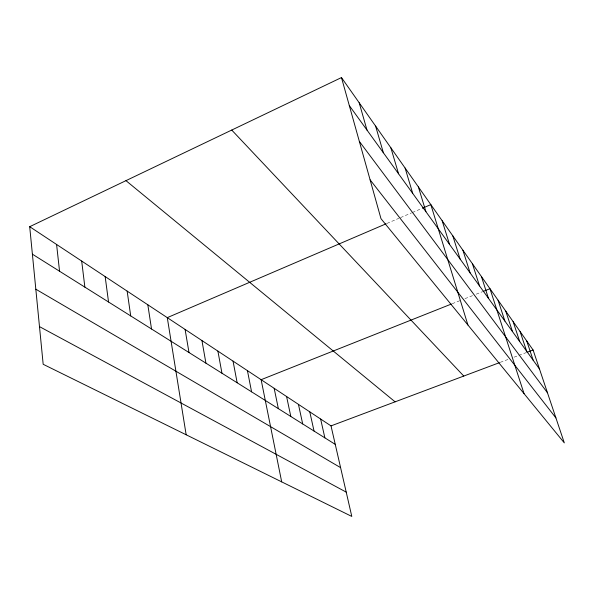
<?xml version="1.0" encoding="UTF-8"?>
<svg xmlns="http://www.w3.org/2000/svg" width="594" height="594" viewBox="0 0 594 594"><rect width="100%" height="100%" fill="white"/><g stroke="black" fill="none" stroke-linecap="round" stroke-linejoin="round"><path stroke-width="0.45" stroke-dasharray="2.97 2.23" d="M386.976 223.411L398.856 218.317M400.549 217.59L411.479 212.904M412.325 212.541L421.569 208.576M452.205 303.72L459.845 300.683M464.968 298.648L472.727 295.56M476.18 294.186L482.217 291.788M500.267 362.355L507.974 359.459M514.025 357.187L526.165 352.628"/><path stroke-width="0.89" d="M29.7 226.693L331.014 425.891L351.797 516.431L43.176 364.285L29.7 226.693L341.468 77.569L533.108 350.022L564.3 442.879L380.984 218.674L341.468 77.569M386.13 223.775L167.278 317.642L186.16 434.778M422.416 208.212L430.821 204.611L467.909 324.992M451.351 304.061L261.122 379.692L281.69 481.868M483.078 291.446L489.976 288.706L524.049 393.651M331.014 425.891L499.413 362.674M527.034 352.301L533.108 350.022M39.486 326.618L346.22 492.129M35.818 289.204L340.592 467.634M32.395 254.18L335.254 444.379M125.958 180.65L395.099 401.834M231.734 130.056L463.766 376.054M370.107 179.834L555.91 417.909M359.348 141.424L547.468 392.775M349.317 105.598L539.463 368.941M526.744 340.986L533.189 360.261M520.092 331.519L526.626 351.158M513.105 321.592L519.735 341.617M505.776 311.174L512.496 331.593M498.076 300.222L504.885 321.057M481.437 276.566L488.431 298.27M472.43 263.758L479.521 285.929M462.912 250.23L470.099 272.876M452.836 235.907L460.112 259.051M442.159 220.73L449.532 244.386M418.384 186.924L425.928 211.702M405.093 168.028L412.719 193.406M390.867 147.809L398.567 173.812M375.608 126.106L383.368 152.762M359.184 102.762L366.995 130.086M320.634 419.03L324.873 437.86M309.786 411.857L314.033 431.044M298.448 404.366L302.688 423.923M286.59 396.525L290.808 416.468M274.161 388.305L278.363 408.65M247.438 370.641L251.581 391.832M233.048 361.13L237.154 382.766M217.901 351.113L221.956 373.225M201.938 340.562L205.925 363.157M185.09 329.418L188.996 352.524M147.824 304.781L151.522 328.994M127.153 291.119L130.71 315.926M105.153 276.574L108.546 302.004M81.682 261.056L84.875 287.14M56.586 244.468L59.556 271.243"/></g></svg>
